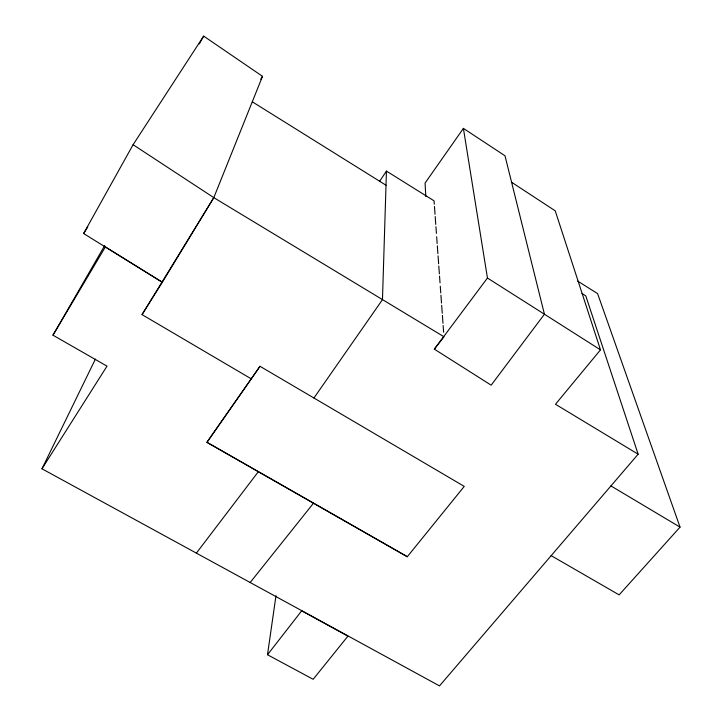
<?xml version="1.0" encoding="UTF-8"?>
<svg xmlns="http://www.w3.org/2000/svg" width="722" height="722" viewBox="0 0 722 722"><rect width="100%" height="100%" fill="white"/><g stroke="black" fill="none" stroke-linecap="round" stroke-linejoin="round"><path stroke-width="1.08" d="M434.292 204.209L434.048 200.833L386.45 171.087L382.47 299.648L313.926 398.012M267.492 654.737L301.688 610.812L347.923 636.136L313.167 679.294L267.492 654.737L275.985 595.695M581.977 293.502L585.795 295.894L638.14 454.201L439.499 685.9L41.966 468.795L107.018 366.144L52.977 335.198L105.376 246.924L162.333 282.266L213.802 197.638L262.51 76.315L203.658 36.1L133.092 144.707L83.617 233.531L162.333 282.266L142.035 314.612L251.274 378.86L260.001 366.289L464.246 486.393L407.307 556.725L206.934 442.315L260.001 366.289M41.966 468.795L95.403 359.105M199.281 43.907L203.658 36.1M52.977 335.198L104.69 245.579M260.777 79.212L262.51 76.315M142.035 314.612L213.802 197.638L133.092 144.707M83.617 233.531L87.822 226.888M379.61 181.339L386.45 171.087M251.274 378.86L206.934 442.315L407.307 556.725M638.14 454.201L555.48 404.266L600.478 349.854L544.433 314.223L504.994 155.772L463.398 128.381L425.068 183.081L425.818 196.546M487.449 278.024L544.433 314.223L491.159 385.178L434.337 349.141L487.449 278.024L463.398 128.381M196.357 553.151L258.35 471.701M434.337 349.141L443.958 336.759L213.802 197.638M250.164 582.51L313.483 503.198M577.681 281.102L597.59 293.601L680.034 527.132L619.124 594.883L551.13 555.615M610.92 485.906L680.034 527.132M252.285 101.793L386.017 185.229M511.582 182.242L555.227 210.824L600.478 349.854M434.454 206.456L435.032 214.317M435.195 216.564L435.763 224.425M435.926 226.672L436.422 233.414M436.666 236.78L437.162 243.522M437.324 245.769L437.893 253.63M438.064 255.877L438.633 263.747M438.795 265.985L439.373 273.855M439.536 276.102L440.023 282.834M440.276 286.21L440.763 292.952M440.925 295.199L441.503 303.06M441.665 305.307L442.243 313.167M442.405 315.415L442.974 323.275M443.137 325.523L443.633 332.264"/></g></svg>
